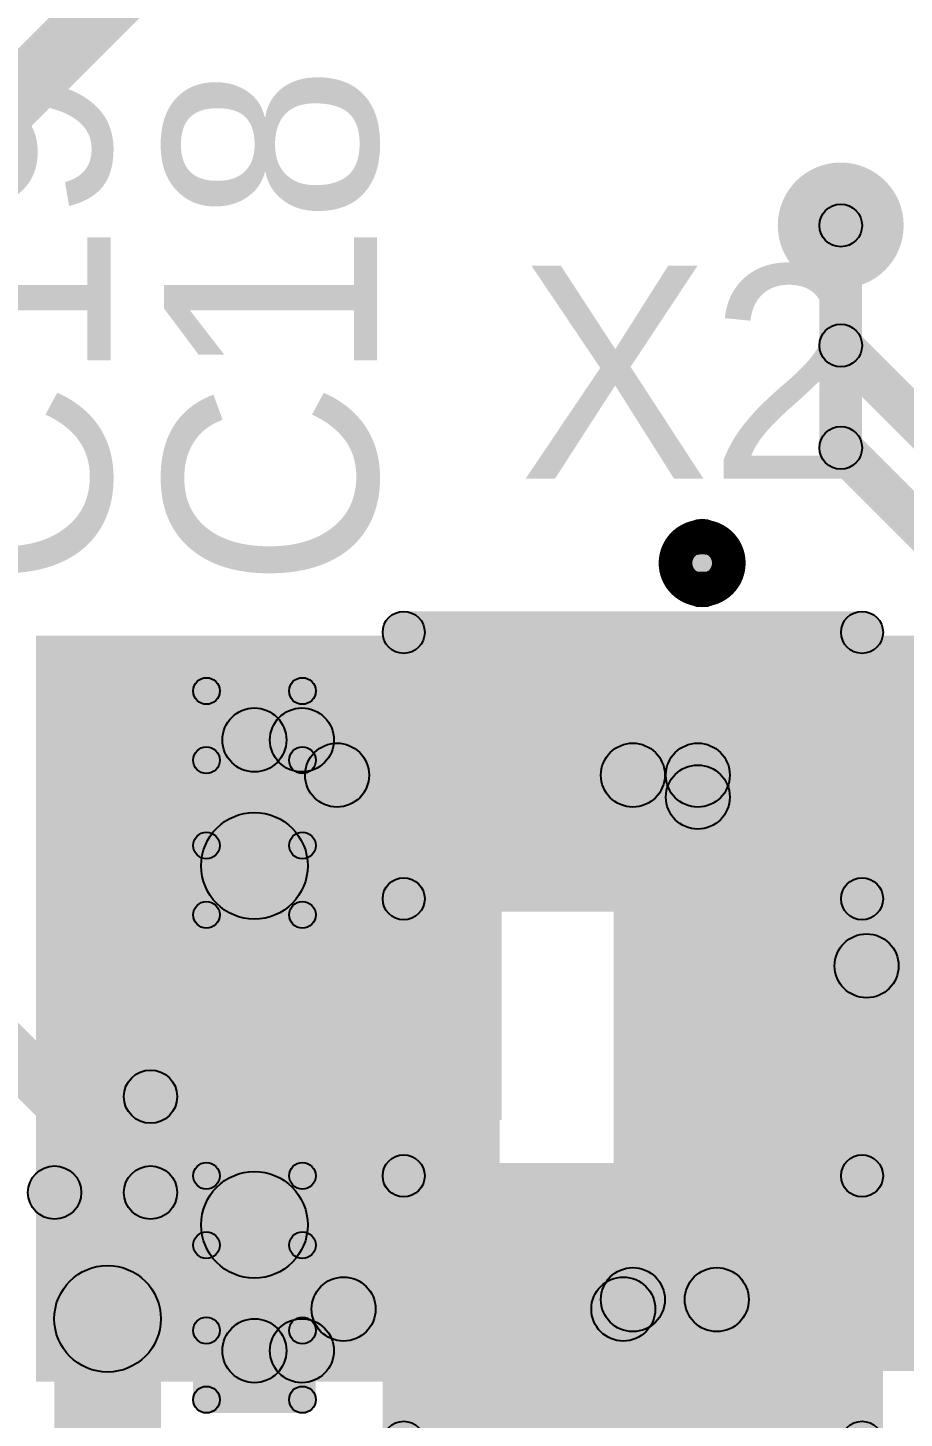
# Model space of a CAD drawing. Header units: millimetres. Extents: x -1.37 to 1.18, y -0.07 to 2.63.
# Drawn here: x -0.5755 to -0.4111, y 1.1497 to 1.4106 of the extents above; entities that cross this region are included whole.
import ezdxf

# ---------------------------------------------------------------- set-up
doc = ezdxf.new("R2010")
doc.units = ezdxf.units.MM
doc.header["$MEASUREMENT"] = 0
for name, color, linetype in [('BottomLayer', 5, 'Continuous'), ('BottomPaste', 16, 'Continuous'), ('BottomSolder', 6, 'Continuous'), ('TopLayer', 1, 'Continuous'), ('TopOverlay', 2, 'Continuous'), ('TopPaste', 8, 'Continuous'), ('TopSolder', 216, 'Continuous'), ('ViaHoleLayer', 16, 'Continuous')]:
    doc.layers.add(name, color=color, linetype=linetype)

# ---------------------------------------------------------------- blocks, each defined once
blk = doc.blocks.new('ECS__327_7_34B_C_TR_5')
at = {"layer": 'TopLayer'}
for points in [[(-0.07087, 0.0374), (-0.02756, 0.0374), (-0.02756, -0.0374), (-0.07087, -0.0374)], [(0.02756, 0.0374), (0.07087, 0.0374), (0.07087, -0.0374), (0.02756, -0.0374)]]:
    blk.add_hatch(color=1, dxfattribs=at).paths.add_polyline_path(points)
at = {"layer": 'TopOverlay'}
h = blk.add_hatch(color=2, dxfattribs=at)
edge = h.paths.add_edge_path()
edge.add_arc((-0.076, 0.043), 0.00394, 0, 360)
h = blk.add_hatch(color=2, dxfattribs=at)
edge = h.paths.add_edge_path()
edge.add_arc((-0.076, 0.043), 0.00394, 0, 360)
for points in [[(-0.026, 0.04694), (-0.026, 0.03906), (-0.076, 0.03906), (-0.076, 0.04694)], [(0.076, 0.04694), (0.076, 0.03906), (0.026, 0.03906), (0.026, 0.04694)], [(-0.07206, -0.043), (-0.07994, -0.043), (-0.07994, 0.043), (-0.07206, 0.043)], [(0.07994, -0.043), (0.07206, -0.043), (0.07206, 0.043), (0.07994, 0.043)], [(-0.026, -0.03906), (-0.026, -0.04694), (-0.076, -0.04694), (-0.076, -0.03906)], [(0.076, -0.03906), (0.076, -0.04694), (0.026, -0.04694), (0.026, -0.03906)]]:
    blk.add_hatch(color=2, dxfattribs=at).paths.add_polyline_path(points)
h = blk.add_hatch(color=2, dxfattribs=at)
edge = h.paths.add_edge_path()
edge.add_arc((-0.026, 0.043), 0.00394, 0, 360)
h = blk.add_hatch(color=2, dxfattribs=at)
edge = h.paths.add_edge_path()
edge.add_arc((0.026, 0.043), 0.00394, 0, 360)
h = blk.add_hatch(color=2, dxfattribs=at)
edge = h.paths.add_edge_path()
edge.add_arc((0.076, 0.043), 0.00394, 0, 360)
h = blk.add_hatch(color=2, dxfattribs=at)
edge = h.paths.add_edge_path()
edge.add_arc((0.076, 0.043), 0.00394, 0, 360)
h = blk.add_hatch(color=2, dxfattribs=at)
edge = h.paths.add_edge_path()
edge.add_arc((-0.09216, 0.013), 0.005, 0, 360)
h = blk.add_hatch(color=2, dxfattribs=at)
edge = h.paths.add_edge_path()
edge.add_arc((-0.08584, 0.013), 0.005, 0, 360)
h = blk.add_hatch(color=2, dxfattribs=at)
edge = h.paths.add_edge_path()
edge.add_arc((-0.076, -0.043), 0.00394, 0, 360)
h = blk.add_hatch(color=2, dxfattribs=at)
edge = h.paths.add_edge_path()
edge.add_arc((-0.076, -0.043), 0.00394, 0, 360)
h = blk.add_hatch(color=2, dxfattribs=at)
edge = h.paths.add_edge_path()
edge.add_arc((-0.026, -0.043), 0.00394, 0, 360)
h = blk.add_hatch(color=2, dxfattribs=at)
edge = h.paths.add_edge_path()
edge.add_arc((0.026, -0.043), 0.00394, 0, 360)
h = blk.add_hatch(color=2, dxfattribs=at)
edge = h.paths.add_edge_path()
edge.add_arc((0.076, -0.043), 0.00394, 0, 360)
h = blk.add_hatch(color=2, dxfattribs=at)
edge = h.paths.add_edge_path()
edge.add_arc((0.076, -0.043), 0.00394, 0, 360)
at = {"layer": 'TopPaste'}
for points in [[(-0.07087, 0.0374), (-0.02756, 0.0374), (-0.02756, -0.0374), (-0.07087, -0.0374)], [(0.02756, 0.0374), (0.07087, 0.0374), (0.07087, -0.0374), (0.02756, -0.0374)]]:
    blk.add_hatch(color=8, dxfattribs=at).paths.add_polyline_path(points)
at = {"layer": 'TopSolder'}
for points in [[(-0.07487, 0.0414), (-0.02356, 0.0414), (-0.02356, -0.0414), (-0.07487, -0.0414)], [(0.02356, 0.0414), (0.07487, 0.0414), (0.07487, -0.0414), (0.02356, -0.0414)]]:
    blk.add_hatch(color=216, dxfattribs=at).paths.add_polyline_path(points)
at = {"layer": 'TopOverlay', "const_width": 0.01}
blk.add_lwpolyline([(-0.08584, 0.013, 1), (-0.09216, 0.013, 1)], format="xyb", close=True, dxfattribs=at)
at = {"layer": 'TopOverlay'}
for centre, radius in [((-0.076, 0.043), 0.00394), ((-0.076, 0.043), 0.00394), ((-0.026, 0.043), 0.00394), ((0.026, 0.043), 0.00394), ((0.076, 0.043), 0.00394), ((0.076, 0.043), 0.00394), ((-0.09216, 0.013), 0.005), ((-0.08584, 0.013), 0.005), ((-0.076, -0.043), 0.00394), ((-0.076, -0.043), 0.00394), ((-0.026, -0.043), 0.00394), ((0.026, -0.043), 0.00394), ((0.076, -0.043), 0.00394), ((0.076, -0.043), 0.00394)]:
    blk.add_circle(centre, radius, dxfattribs=at)
blk = doc.blocks.new('CAP_0201_96')
at = {"layer": 'TopLayer'}
for points in [[(-0.01772, 0.00591), (-0.00591, 0.00591), (-0.00591, -0.00591), (-0.01772, -0.00591)], [(0.00591, 0.00591), (0.01772, 0.00591), (0.01772, -0.00591), (0.00591, -0.00591)]]:
    blk.add_hatch(color=1, dxfattribs=at).paths.add_polyline_path(points)
at = {"layer": 'TopOverlay'}
h = blk.add_hatch(color=2, dxfattribs=at)
edge = h.paths.add_edge_path()
edge.add_arc((-0.021, 0.009), 0.0025, 0, 360)
h = blk.add_hatch(color=2, dxfattribs=at)
edge = h.paths.add_edge_path()
edge.add_arc((-0.021, 0.009), 0.0025, 0, 360)
for points in [[(-0.008, 0.0115), (-0.008, 0.0065), (-0.021, 0.0065), (-0.021, 0.0115)], [(0.021, 0.0115), (0.021, 0.0065), (0.008, 0.0065), (0.008, 0.0115)], [(-0.0185, -0.009), (-0.0235, -0.009), (-0.0235, 0.009), (-0.0185, 0.009)], [(0.0235, -0.009), (0.0185, -0.009), (0.0185, 0.009), (0.0235, 0.009)], [(-0.008, -0.0065), (-0.008, -0.0115), (-0.021, -0.0115), (-0.021, -0.0065)], [(0.021, -0.0065), (0.021, -0.0115), (0.008, -0.0115), (0.008, -0.0065)]]:
    blk.add_hatch(color=2, dxfattribs=at).paths.add_polyline_path(points)
h = blk.add_hatch(color=2, dxfattribs=at)
edge = h.paths.add_edge_path()
edge.add_arc((-0.008, 0.009), 0.0025, 0, 360)
h = blk.add_hatch(color=2, dxfattribs=at)
edge = h.paths.add_edge_path()
edge.add_arc((0.008, 0.009), 0.0025, 0, 360)
h = blk.add_hatch(color=2, dxfattribs=at)
edge = h.paths.add_edge_path()
edge.add_arc((0.021, 0.009), 0.0025, 0, 360)
h = blk.add_hatch(color=2, dxfattribs=at)
edge = h.paths.add_edge_path()
edge.add_arc((0.021, 0.009), 0.0025, 0, 360)
h = blk.add_hatch(color=2, dxfattribs=at)
edge = h.paths.add_edge_path()
edge.add_arc((-0.021, -0.009), 0.0025, 0, 360)
h = blk.add_hatch(color=2, dxfattribs=at)
edge = h.paths.add_edge_path()
edge.add_arc((-0.021, -0.009), 0.0025, 0, 360)
h = blk.add_hatch(color=2, dxfattribs=at)
edge = h.paths.add_edge_path()
edge.add_arc((-0.008, -0.009), 0.0025, 0, 360)
h = blk.add_hatch(color=2, dxfattribs=at)
edge = h.paths.add_edge_path()
edge.add_arc((0.008, -0.009), 0.0025, 0, 360)
h = blk.add_hatch(color=2, dxfattribs=at)
edge = h.paths.add_edge_path()
edge.add_arc((0.021, -0.009), 0.0025, 0, 360)
h = blk.add_hatch(color=2, dxfattribs=at)
edge = h.paths.add_edge_path()
edge.add_arc((0.021, -0.009), 0.0025, 0, 360)
at = {"layer": 'TopPaste'}
for points in [[(-0.01772, 0.00591), (-0.00591, 0.00591), (-0.00591, -0.00591), (-0.01772, -0.00591)], [(0.00591, 0.00591), (0.01772, 0.00591), (0.01772, -0.00591), (0.00591, -0.00591)]]:
    blk.add_hatch(color=8, dxfattribs=at).paths.add_polyline_path(points)
at = {"layer": 'TopSolder'}
for points in [[(-0.01988, 0.00807), (-0.00374, 0.00807), (-0.00374, -0.00807), (-0.01988, -0.00807)], [(0.00374, 0.00807), (0.01988, 0.00807), (0.01988, -0.00807), (0.00374, -0.00807)]]:
    blk.add_hatch(color=216, dxfattribs=at).paths.add_polyline_path(points)
at = {"layer": 'TopOverlay'}
for centre in [(-0.021, 0.009), (-0.021, 0.009), (-0.008, 0.009), (0.008, 0.009), (0.021, 0.009), (0.021, 0.009), (-0.021, -0.009), (-0.021, -0.009), (-0.008, -0.009), (0.008, -0.009), (0.021, -0.009), (0.021, -0.009)]:
    blk.add_circle(centre, 0.0025, dxfattribs=at)
blk = doc.blocks.new('CAP_0201_97')
at = {"layer": 'TopLayer'}
for points in [[(-0.01772, 0.00591), (-0.00591, 0.00591), (-0.00591, -0.00591), (-0.01772, -0.00591)], [(0.00591, 0.00591), (0.01772, 0.00591), (0.01772, -0.00591), (0.00591, -0.00591)]]:
    blk.add_hatch(color=1, dxfattribs=at).paths.add_polyline_path(points)
at = {"layer": 'TopOverlay'}
h = blk.add_hatch(color=2, dxfattribs=at)
edge = h.paths.add_edge_path()
edge.add_arc((-0.021, 0.009), 0.0025, 0, 360)
h = blk.add_hatch(color=2, dxfattribs=at)
edge = h.paths.add_edge_path()
edge.add_arc((-0.021, 0.009), 0.0025, 0, 360)
for points in [[(-0.021, 0.0065), (-0.021, 0.0115), (-0.008, 0.0115), (-0.008, 0.0065)], [(0.008, 0.0065), (0.008, 0.0115), (0.021, 0.0115), (0.021, 0.0065)], [(-0.0235, 0.009), (-0.0185, 0.009), (-0.0185, -0.009), (-0.0235, -0.009)], [(0.0185, 0.009), (0.0235, 0.009), (0.0235, -0.009), (0.0185, -0.009)], [(-0.021, -0.0115), (-0.021, -0.0065), (-0.008, -0.0065), (-0.008, -0.0115)], [(0.008, -0.0115), (0.008, -0.0065), (0.021, -0.0065), (0.021, -0.0115)]]:
    blk.add_hatch(color=2, dxfattribs=at).paths.add_polyline_path(points)
h = blk.add_hatch(color=2, dxfattribs=at)
edge = h.paths.add_edge_path()
edge.add_arc((-0.008, 0.009), 0.0025, 0, 360)
h = blk.add_hatch(color=2, dxfattribs=at)
edge = h.paths.add_edge_path()
edge.add_arc((0.008, 0.009), 0.0025, 0, 360)
h = blk.add_hatch(color=2, dxfattribs=at)
edge = h.paths.add_edge_path()
edge.add_arc((0.021, 0.009), 0.0025, 0, 360)
h = blk.add_hatch(color=2, dxfattribs=at)
edge = h.paths.add_edge_path()
edge.add_arc((0.021, 0.009), 0.0025, 0, 360)
h = blk.add_hatch(color=2, dxfattribs=at)
edge = h.paths.add_edge_path()
edge.add_arc((-0.021, -0.009), 0.0025, 0, 360)
h = blk.add_hatch(color=2, dxfattribs=at)
edge = h.paths.add_edge_path()
edge.add_arc((-0.021, -0.009), 0.0025, 0, 360)
h = blk.add_hatch(color=2, dxfattribs=at)
edge = h.paths.add_edge_path()
edge.add_arc((-0.008, -0.009), 0.0025, 0, 360)
h = blk.add_hatch(color=2, dxfattribs=at)
edge = h.paths.add_edge_path()
edge.add_arc((0.008, -0.009), 0.0025, 0, 360)
h = blk.add_hatch(color=2, dxfattribs=at)
edge = h.paths.add_edge_path()
edge.add_arc((0.021, -0.009), 0.0025, 0, 360)
h = blk.add_hatch(color=2, dxfattribs=at)
edge = h.paths.add_edge_path()
edge.add_arc((0.021, -0.009), 0.0025, 0, 360)
at = {"layer": 'TopPaste'}
for points in [[(-0.01772, 0.00591), (-0.00591, 0.00591), (-0.00591, -0.00591), (-0.01772, -0.00591)], [(0.00591, 0.00591), (0.01772, 0.00591), (0.01772, -0.00591), (0.00591, -0.00591)]]:
    blk.add_hatch(color=8, dxfattribs=at).paths.add_polyline_path(points)
at = {"layer": 'TopSolder'}
for points in [[(-0.01988, 0.00807), (-0.00374, 0.00807), (-0.00374, -0.00807), (-0.01988, -0.00807)], [(0.00374, 0.00807), (0.01988, 0.00807), (0.01988, -0.00807), (0.00374, -0.00807)]]:
    blk.add_hatch(color=216, dxfattribs=at).paths.add_polyline_path(points)
at = {"layer": 'TopOverlay'}
for centre in [(-0.021, 0.009), (-0.021, 0.009), (-0.008, 0.009), (0.008, 0.009), (0.021, 0.009), (0.021, 0.009), (-0.021, -0.009), (-0.021, -0.009), (-0.008, -0.009), (0.008, -0.009), (0.021, -0.009), (0.021, -0.009)]:
    blk.add_circle(centre, 0.0025, dxfattribs=at)
blk = doc.blocks.new('C__0603_B_108')
at = {"layer": 'BottomLayer'}
for points in [[(-0.045, -0.0175), (-0.045, 0.0175), (-0.015, 0.0175), (-0.015, -0.0175)], [(0.015, -0.0175), (0.015, 0.0175), (0.045, 0.0175), (0.045, -0.0175)]]:
    blk.add_hatch(color=5, dxfattribs=at).paths.add_polyline_path(points)
at = {"layer": 'BottomPaste'}
for points in [[(-0.045, -0.0175), (-0.045, 0.0175), (-0.015, 0.0175), (-0.015, -0.0175)], [(0.015, -0.0175), (0.015, 0.0175), (0.045, 0.0175), (0.045, -0.0175)]]:
    blk.add_hatch(color=16, dxfattribs=at).paths.add_polyline_path(points)
at = {"layer": 'BottomSolder'}
for points in [[(-0.04736, -0.01986), (-0.04736, 0.01986), (-0.01264, 0.01986), (-0.01264, -0.01986)], [(0.01264, -0.01986), (0.01264, 0.01986), (0.04736, 0.01986), (0.04736, -0.01986)]]:
    blk.add_hatch(color=6, dxfattribs=at).paths.add_polyline_path(points)
blk = doc.blocks.new('C__0603_B_109')
at = {"layer": 'BottomLayer'}
for points in [[(-0.045, -0.0175), (-0.045, 0.0175), (-0.015, 0.0175), (-0.015, -0.0175)], [(0.015, -0.0175), (0.015, 0.0175), (0.045, 0.0175), (0.045, -0.0175)]]:
    blk.add_hatch(color=5, dxfattribs=at).paths.add_polyline_path(points)
at = {"layer": 'BottomPaste'}
for points in [[(-0.045, -0.0175), (-0.045, 0.0175), (-0.015, 0.0175), (-0.015, -0.0175)], [(0.015, -0.0175), (0.015, 0.0175), (0.045, 0.0175), (0.045, -0.0175)]]:
    blk.add_hatch(color=16, dxfattribs=at).paths.add_polyline_path(points)
at = {"layer": 'BottomSolder'}
for points in [[(-0.04736, -0.01986), (-0.04736, 0.01986), (-0.01264, 0.01986), (-0.01264, -0.01986)], [(0.01264, -0.01986), (0.01264, 0.01986), (0.04736, 0.01986), (0.04736, -0.01986)]]:
    blk.add_hatch(color=6, dxfattribs=at).paths.add_polyline_path(points)
blk = doc.blocks.new('C__0603_B_114')
at = {"layer": 'BottomLayer'}
for points in [[(-0.045, -0.0175), (-0.045, 0.0175), (-0.015, 0.0175), (-0.015, -0.0175)], [(0.015, -0.0175), (0.015, 0.0175), (0.045, 0.0175), (0.045, -0.0175)]]:
    blk.add_hatch(color=5, dxfattribs=at).paths.add_polyline_path(points)
at = {"layer": 'BottomPaste'}
for points in [[(-0.045, -0.0175), (-0.045, 0.0175), (-0.015, 0.0175), (-0.015, -0.0175)], [(0.015, -0.0175), (0.015, 0.0175), (0.045, 0.0175), (0.045, -0.0175)]]:
    blk.add_hatch(color=16, dxfattribs=at).paths.add_polyline_path(points)
at = {"layer": 'BottomSolder'}
for points in [[(-0.04736, -0.01986), (-0.04736, 0.01986), (-0.01264, 0.01986), (-0.01264, -0.01986)], [(0.01264, -0.01986), (0.01264, 0.01986), (0.04736, 0.01986), (0.04736, -0.01986)]]:
    blk.add_hatch(color=6, dxfattribs=at).paths.add_polyline_path(points)

msp = doc.modelspace()

# ---------------------------------------------------------------- hatches: boundary and pattern name
at = {"layer": 'BottomLayer'}
for points in [[(-0.61176, 1.35529), (-0.62024, 1.36377), (-0.53805, 1.44596), (-0.52957, 1.43748)], [(-0.419, 1.351), (-0.427, 1.351), (-0.427, 1.37353), (-0.419, 1.37353)], [(-0.42583, 1.34817), (-0.42017, 1.35383), (-0.33527, 1.26893), (-0.34093, 1.26327)], [(-0.487, 1.29653), (-0.574, 1.29653), (-0.574, 1.15653), (-0.487, 1.15653)], [(-0.46563, 1.15853), (-0.392, 1.15853), (-0.392, 1.29653), (-0.46563, 1.29653)]]:
    msp.add_hatch(color=5, dxfattribs=at).paths.add_polyline_path(points)
h = msp.add_hatch(color=5, dxfattribs=at)
edge = h.paths.add_edge_path()
edge.add_arc((-0.423, 1.37353), 0.01181, 0, 360)
h = msp.add_hatch(color=5, dxfattribs=at)
edge = h.paths.add_edge_path()
edge.add_arc((-0.423, 1.37353), 0.004, 0, 360)
h = msp.add_hatch(color=5, dxfattribs=at)
edge = h.paths.add_edge_path()
edge.add_arc((-0.423, 1.351), 0.004, 0, 360)
h = msp.add_hatch(color=5, dxfattribs=at)
edge = h.paths.add_edge_path()
edge.add_arc((-0.423, 1.351), 0.004, 0, 360)
h = msp.add_hatch(color=5, dxfattribs=at)
edge = h.paths.add_edge_path()
edge.add_arc((-0.404, 1.27453), 0.01181, 0, 360)
h = msp.add_hatch(color=5, dxfattribs=at)
edge = h.paths.add_edge_path()
edge.add_arc((-0.533, 1.21966), 0.01181, 0, 360)
h = msp.add_hatch(color=5, dxfattribs=at)
edge = h.paths.add_edge_path()
edge.add_arc((-0.56056, 1.16834), 0.01181, 0, 360)
at = {"layer": 'TopLayer'}
h = msp.add_hatch(color=1, dxfattribs=at)
edge = h.paths.add_edge_path()
edge.add_arc((-0.423, 1.37353), 0.01181, 0, 360)
h = msp.add_hatch(color=1, dxfattribs=at)
edge = h.paths.add_edge_path()
edge.add_arc((-0.423, 1.37353), 0.004, 0, 360)
for points in [[(-0.419, 1.3318), (-0.427, 1.3318), (-0.427, 1.37353), (-0.419, 1.37353)], [(-0.42583, 1.32897), (-0.42017, 1.33462), (-0.38201, 1.29647), (-0.38767, 1.29081)], [(-0.533, 1.27097), (-0.533, 1.28297), (-0.5241, 1.28297), (-0.5241, 1.27097)], [(-0.52834, 1.27273), (-0.51985, 1.28121), (-0.51325, 1.27461), (-0.52174, 1.26613)], [(-0.5175, 1.26437), (-0.5175, 1.27637), (-0.462, 1.27637), (-0.462, 1.26437)], [(-0.462, 1.26437), (-0.462, 1.27637), (-0.44981, 1.27637), (-0.44981, 1.26437)], [(-0.44381, 1.26625), (-0.45581, 1.26625), (-0.45581, 1.27037), (-0.44381, 1.27037)], [(-0.45405, 1.26201), (-0.44557, 1.27049), (-0.4139, 1.23883), (-0.42239, 1.23034)], [(-0.523, 1.18597), (-0.543, 1.18597), (-0.543, 1.25335), (-0.523, 1.25335)], [(-0.41814, 1.22858), (-0.41814, 1.24058), (-0.29912, 1.24058), (-0.29912, 1.22858)], [(-0.44201, 1.1677), (-0.45049, 1.17619), (-0.40754, 1.21914), (-0.39906, 1.21066)], [(-0.51985, 1.1581), (-0.52834, 1.16659), (-0.52053, 1.1744), (-0.51204, 1.16592)], [(-0.51628, 1.16416), (-0.51628, 1.17616), (-0.46379, 1.17616), (-0.46379, 1.16416)], [(-0.45954, 1.16592), (-0.46803, 1.1744), (-0.46624, 1.17619), (-0.45776, 1.1677)], [(-0.55056, 1.13008), (-0.57056, 1.13008), (-0.57056, 1.16834), (-0.55056, 1.16834)], [(-0.533, 1.15635), (-0.533, 1.16835), (-0.5241, 1.16835), (-0.5241, 1.15635)]]:
    msp.add_hatch(color=1, dxfattribs=at).paths.add_polyline_path(points)
h = msp.add_hatch(color=1, dxfattribs=at)
edge = h.paths.add_edge_path()
edge.add_arc((-0.423, 1.3318), 0.004, 0, 360)
h = msp.add_hatch(color=1, dxfattribs=at)
edge = h.paths.add_edge_path()
edge.add_arc((-0.423, 1.3318), 0.004, 0, 360)
h = msp.add_hatch(color=1, dxfattribs=at)
edge = h.paths.add_edge_path()
edge.add_arc((-0.404, 1.27453), 0.01181, 0, 360)
h = msp.add_hatch(color=1, dxfattribs=at)
edge = h.paths.add_edge_path()
edge.add_arc((-0.533, 1.27697), 0.006, 0, 360)
h = msp.add_hatch(color=1, dxfattribs=at)
edge = h.paths.add_edge_path()
edge.add_arc((-0.5241, 1.27697), 0.006, 0, 360)
h = msp.add_hatch(color=1, dxfattribs=at)
edge = h.paths.add_edge_path()
edge.add_arc((-0.5241, 1.27697), 0.006, 0, 360)
h = msp.add_hatch(color=1, dxfattribs=at)
edge = h.paths.add_edge_path()
edge.add_arc((-0.5175, 1.27037), 0.006, 0, 360)
h = msp.add_hatch(color=1, dxfattribs=at)
edge = h.paths.add_edge_path()
edge.add_arc((-0.5175, 1.27037), 0.006, 0, 360)
h = msp.add_hatch(color=1, dxfattribs=at)
edge = h.paths.add_edge_path()
edge.add_arc((-0.462, 1.27037), 0.006, 0, 360)
h = msp.add_hatch(color=1, dxfattribs=at)
edge = h.paths.add_edge_path()
edge.add_arc((-0.462, 1.27037), 0.006, 0, 360)
h = msp.add_hatch(color=1, dxfattribs=at)
edge = h.paths.add_edge_path()
edge.add_arc((-0.44981, 1.27037), 0.006, 0, 360)
h = msp.add_hatch(color=1, dxfattribs=at)
edge = h.paths.add_edge_path()
edge.add_arc((-0.44981, 1.27037), 0.006, 0, 360)
h = msp.add_hatch(color=1, dxfattribs=at)
edge = h.paths.add_edge_path()
edge.add_arc((-0.44981, 1.26625), 0.006, 0, 360)
h = msp.add_hatch(color=1, dxfattribs=at)
edge = h.paths.add_edge_path()
edge.add_arc((-0.44981, 1.26625), 0.006, 0, 360)
h = msp.add_hatch(color=1, dxfattribs=at)
edge = h.paths.add_edge_path()
edge.add_arc((-0.533, 1.25335), 0.01, 0, 360)
h = msp.add_hatch(color=1, dxfattribs=at)
edge = h.paths.add_edge_path()
edge.add_arc((-0.41814, 1.23458), 0.006, 0, 360)
h = msp.add_hatch(color=1, dxfattribs=at)
edge = h.paths.add_edge_path()
edge.add_arc((-0.41814, 1.23458), 0.006, 0, 360)
h = msp.add_hatch(color=1, dxfattribs=at)
edge = h.paths.add_edge_path()
edge.add_arc((-0.533, 1.21966), 0.01181, 0, 360)
h = msp.add_hatch(color=1, dxfattribs=at)
edge = h.paths.add_edge_path()
edge.add_arc((-0.533, 1.18597), 0.01, 0, 360)
h = msp.add_hatch(color=1, dxfattribs=at)
edge = h.paths.add_edge_path()
edge.add_arc((-0.56056, 1.16834), 0.01181, 0, 360)
h = msp.add_hatch(color=1, dxfattribs=at)
edge = h.paths.add_edge_path()
edge.add_arc((-0.56056, 1.16834), 0.01, 0, 360)
h = msp.add_hatch(color=1, dxfattribs=at)
edge = h.paths.add_edge_path()
edge.add_arc((-0.462, 1.17195), 0.006, 0, 360)
h = msp.add_hatch(color=1, dxfattribs=at)
edge = h.paths.add_edge_path()
edge.add_arc((-0.44625, 1.17195), 0.006, 0, 360)
h = msp.add_hatch(color=1, dxfattribs=at)
edge = h.paths.add_edge_path()
edge.add_arc((-0.51628, 1.17016), 0.006, 0, 360)
h = msp.add_hatch(color=1, dxfattribs=at)
edge = h.paths.add_edge_path()
edge.add_arc((-0.51628, 1.17016), 0.006, 0, 360)
h = msp.add_hatch(color=1, dxfattribs=at)
edge = h.paths.add_edge_path()
edge.add_arc((-0.46379, 1.17016), 0.006, 0, 360)
h = msp.add_hatch(color=1, dxfattribs=at)
edge = h.paths.add_edge_path()
edge.add_arc((-0.46379, 1.17016), 0.006, 0, 360)
h = msp.add_hatch(color=1, dxfattribs=at)
edge = h.paths.add_edge_path()
edge.add_arc((-0.533, 1.16235), 0.006, 0, 360)
h = msp.add_hatch(color=1, dxfattribs=at)
edge = h.paths.add_edge_path()
edge.add_arc((-0.5241, 1.16235), 0.006, 0, 360)
h = msp.add_hatch(color=1, dxfattribs=at)
edge = h.paths.add_edge_path()
edge.add_arc((-0.5241, 1.16235), 0.006, 0, 360)
at = {"layer": 'TopOverlay'}
for points in [[(-0.59154, 1.22399), (-0.58446, 1.23106), (-0.54896, 1.19556), (-0.55604, 1.18849)], [(-0.5475, 1.19203), (-0.5575, 1.19203), (-0.5575, 1.21003), (-0.5475, 1.21003)], [(-0.5705, 1.18703), (-0.5705, 1.19703), (-0.5525, 1.19703), (-0.5525, 1.18703)]]:
    msp.add_hatch(color=2, dxfattribs=at).paths.add_polyline_path(points)
h = msp.add_hatch(color=2, dxfattribs=at)
edge = h.paths.add_edge_path()
edge.add_arc((-0.5525, 1.21003), 0.005, 0, 360)
h = msp.add_hatch(color=2, dxfattribs=at)
edge = h.paths.add_edge_path()
edge.add_arc((-0.5705, 1.19203), 0.005, 0, 360)
h = msp.add_hatch(color=2, dxfattribs=at)
edge = h.paths.add_edge_path()
edge.add_arc((-0.5525, 1.19203), 0.005, 0, 360)
h = msp.add_hatch(color=2, dxfattribs=at)
edge = h.paths.add_edge_path()
edge.add_arc((-0.5525, 1.19203), 0.005, 0, 360)
h = msp.add_hatch(color=2, dxfattribs=at)
edge = h.paths.add_edge_path()
edge.add_arc((-0.5525, 1.19203), 0.005, 0, 360)
at = {"layer": 'ViaHoleLayer'}
h = msp.add_hatch(color=16, dxfattribs=at)
edge = h.paths.add_edge_path()
edge.add_arc((-0.423, 1.37353), 0.00591, 0, 360)
h = msp.add_hatch(color=16, dxfattribs=at)
edge = h.paths.add_edge_path()
edge.add_arc((-0.533, 1.21966), 0.00591, 0, 360)
h = msp.add_hatch(color=16, dxfattribs=at)
edge = h.paths.add_edge_path()
edge.add_arc((-0.56056, 1.16834), 0.00591, 0, 360)

# ---------------------------------------------------------------- linework, layer by layer
at = {"layer": 'BottomLayer'}
for centre in [(-0.423, 1.37353), (-0.423, 1.351), (-0.423, 1.351)]:
    msp.add_circle(centre, 0.004, dxfattribs=at)
at = {"layer": 'TopLayer'}
for centre, radius in [((-0.423, 1.37353), 0.004), ((-0.423, 1.3318), 0.004), ((-0.423, 1.3318), 0.004), ((-0.533, 1.27697), 0.006), ((-0.5241, 1.27697), 0.006), ((-0.5241, 1.27697), 0.006), ((-0.5175, 1.27037), 0.006), ((-0.5175, 1.27037), 0.006), ((-0.462, 1.27037), 0.006), ((-0.462, 1.27037), 0.006), ((-0.44981, 1.27037), 0.006), ((-0.44981, 1.27037), 0.006), ((-0.44981, 1.26625), 0.006), ((-0.44981, 1.26625), 0.006), ((-0.533, 1.25335), 0.01), ((-0.41814, 1.23458), 0.006), ((-0.41814, 1.23458), 0.006), ((-0.533, 1.18597), 0.01), ((-0.56056, 1.16834), 0.01), ((-0.462, 1.17195), 0.006), ((-0.44625, 1.17195), 0.006), ((-0.51628, 1.17016), 0.006), ((-0.51628, 1.17016), 0.006), ((-0.46379, 1.17016), 0.006), ((-0.46379, 1.17016), 0.006), ((-0.533, 1.16235), 0.006), ((-0.5241, 1.16235), 0.006), ((-0.5241, 1.16235), 0.006)]:
    msp.add_circle(centre, radius, dxfattribs=at)
at = {"layer": 'TopOverlay'}
for centre in [(-0.5525, 1.21003), (-0.5705, 1.19203), (-0.5525, 1.19203), (-0.5525, 1.19203), (-0.5525, 1.19203)]:
    msp.add_circle(centre, 0.005, dxfattribs=at)

# ---------------------------------------------------------------- block references
for name, p, rotation in [('ECS__327_7_34B_C_TR_5', (-0.462, 1.22116), 270), ('C__0603_B_114', (-0.474, 1.27653), 180), ('CAP_0201_97', (-0.533, 1.26516), 90), ('C__0603_B_109', (-0.474, 1.22553), 180), ('CAP_0201_96', (-0.533, 1.17416), 270), ('C__0603_B_108', (-0.474, 1.17653), 180)]:
    msp.add_blockref(name, p, dxfattribs=dict(rotation=rotation))

# ---------------------------------------------------------------- texts
for s, p in [('C18', (-0.51, 1.30553)), ('C19', (-0.56, 1.30553))]:
    msp.add_text(s, height=0.04, rotation=90, dxfattribs=at).set_placement(p)
msp.add_text('X2', height=0.04, dxfattribs=at).set_placement((-0.48332, 1.32601))

doc.saveas('drawing.dxf')
